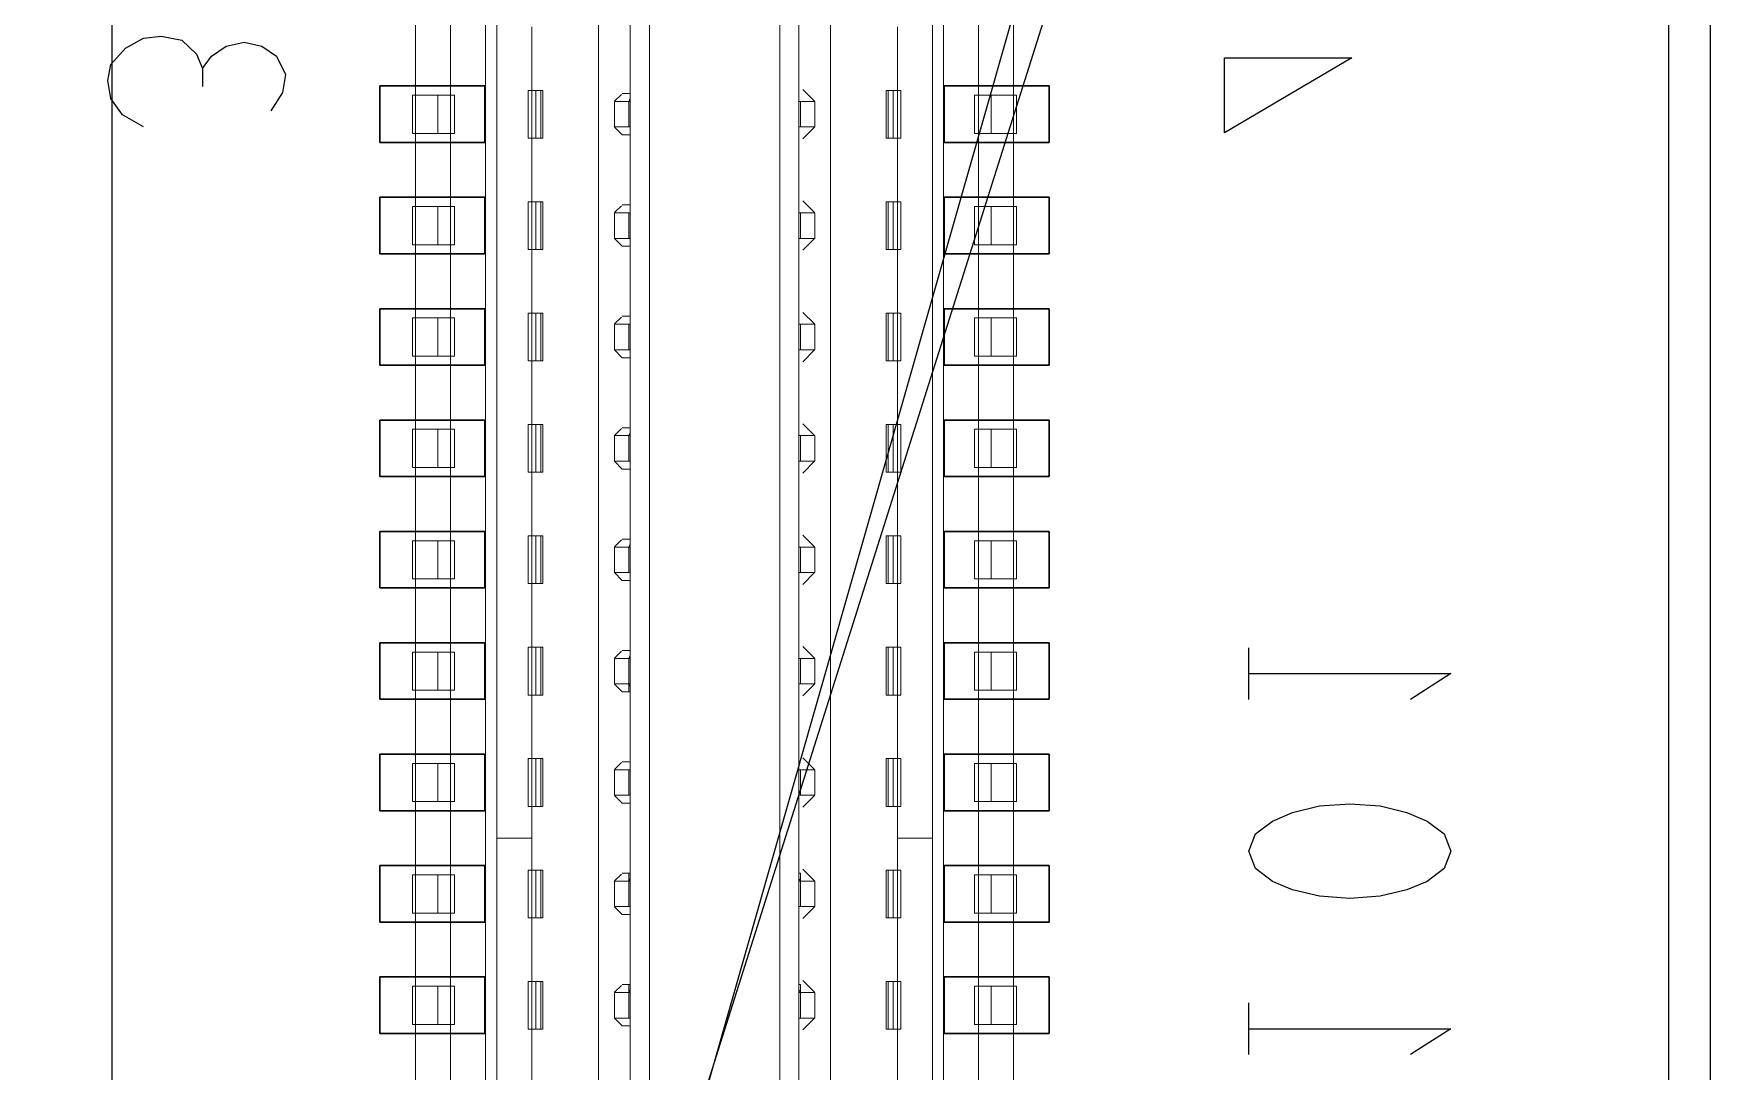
# Model space of a CAD drawing. Header units: millimetres. Extents: x 17 to 508, y 150 to 618.
# Drawn here: x 382.96 to 393.5, y 317.68 to 324.2 of the extents above; entities that cross this region are included whole.
import ezdxf

# ---------------------------------------------------------------- set-up
doc = ezdxf.new("R2010")
doc.units = ezdxf.units.MM
doc.linetypes.add('HIDDEN', pattern=[1.905, 1.27, -0.635])
for name, color, linetype in [('gbr-outline-dxf_layer1', 2, 'Continuous'), ('s_layer2', 7, 'Continuous'), ('susb-t_layer0', 3, 'Continuous'), ('中心线', 1, 'Continuous')]:
    doc.layers.add(name, color=color, linetype=linetype)
doc.layers.add('SPT', color=6, linetype='Continuous', lineweight=25)

msp = doc.modelspace()

# ---------------------------------------------------------------- linework, layer by layer
at = {"color": 7, "linetype": 'Continuous', "lineweight": 18}
for p, q in [((386.508, 325.151), (386.508, 310.332)), ((386.708, 310.327), (386.708, 325.155)), ((387.768, 325.155), (387.768, 310.327)), ((387.968, 310.332), (387.968, 325.151)), ((387.648, 310.491), (387.648, 324.991)), ((387.768, 319.411), (387.768, 324.991)), ((386.708, 319.411), (386.708, 324.855)), ((386.828, 324.855), (386.828, 310.691)), ((385.358, 324.721), (385.358, 310.761)), ((385.578, 310.761), (385.578, 324.721)), ((385.798, 324.721), (385.798, 310.761)), ((385.868, 319.141), (385.868, 324.721)), ((388.608, 324.721), (388.608, 319.141)), ((388.678, 324.721), (388.678, 310.761)), ((388.898, 324.721), (388.898, 310.761)), ((389.118, 310.761), (389.118, 324.721)), ((386.088, 323.841), (386.088, 324.241)), ((388.388, 323.841), (388.388, 324.241)), ((385.358, 323.811), (385.338, 323.811)), ((385.338, 323.571), (385.338, 323.811)), ((386.065, 323.841), (386.065, 323.541)), ((386.065, 323.841), (386.145, 323.841)), ((386.145, 323.841), (386.145, 323.541)), ((386.158, 323.541), (386.158, 323.841)), ((386.609, 323.773), (386.652, 323.816)), ((386.708, 323.791), (386.698, 323.771)), ((386.708, 323.821), (386.708, 323.791)), ((387.793, 323.846), (387.866, 323.773)), ((388.318, 323.541), (388.318, 323.841)), ((388.41, 323.841), (388.331, 323.841)), ((388.331, 323.841), (388.331, 323.541)), ((388.41, 323.541), (388.41, 323.841)), ((389.118, 323.811), (389.138, 323.811)), ((389.138, 323.811), (389.138, 323.571)), ((386.608, 323.611), (386.608, 323.771)), ((386.708, 323.771), (386.608, 323.771)), ((387.868, 323.771), (387.768, 323.771)), ((387.868, 323.771), (387.868, 323.611)), ((385.338, 323.571), (385.358, 323.571)), ((386.608, 323.611), (386.708, 323.611)), ((386.658, 323.561), (386.609, 323.61)), ((387.768, 323.611), (387.868, 323.611)), ((387.866, 323.61), (387.793, 323.536)), ((389.138, 323.571), (389.118, 323.571)), ((386.065, 323.541), (386.145, 323.541)), ((386.088, 323.141), (386.088, 323.541)), ((388.41, 323.541), (388.331, 323.541)), ((388.388, 323.141), (388.388, 323.541)), ((388.388, 323.541), (388.388, 323.141)), ((387.793, 323.146), (387.866, 323.073)), ((385.358, 323.111), (385.338, 323.111)), ((385.338, 322.871), (385.338, 323.111)), ((386.065, 323.141), (386.065, 322.841)), ((386.065, 323.141), (386.145, 323.141)), ((386.145, 323.141), (386.145, 322.841)), ((386.158, 322.841), (386.158, 323.141)), ((386.608, 322.911), (386.608, 323.071)), ((386.608, 323.071), (386.708, 323.071)), ((386.609, 323.073), (386.652, 323.116)), ((387.768, 323.071), (387.868, 323.071)), ((387.868, 323.071), (387.868, 322.911)), ((388.318, 322.841), (388.318, 323.141)), ((388.41, 323.141), (388.331, 323.141)), ((388.331, 323.141), (388.331, 322.841)), ((388.41, 322.841), (388.41, 323.141)), ((389.118, 323.111), (389.138, 323.111)), ((389.138, 323.111), (389.138, 322.871)), ((385.338, 322.871), (385.358, 322.871)), ((386.065, 322.841), (386.145, 322.841)), ((386.088, 322.441), (386.088, 322.841)), ((386.608, 322.911), (386.708, 322.911)), ((386.658, 322.861), (386.609, 322.91)), ((387.768, 322.911), (387.868, 322.911)), ((387.866, 322.91), (387.793, 322.836)), ((388.41, 322.841), (388.331, 322.841)), ((388.388, 322.441), (388.388, 322.841)), ((389.138, 322.871), (389.118, 322.871)), ((385.358, 322.411), (385.338, 322.411)), ((385.338, 322.171), (385.338, 322.411)), ((386.065, 322.441), (386.065, 322.141)), ((386.065, 322.441), (386.145, 322.441)), ((386.145, 322.441), (386.145, 322.141)), ((386.158, 322.141), (386.158, 322.441)), ((386.609, 322.373), (386.652, 322.416)), ((387.793, 322.446), (387.866, 322.373)), ((388.318, 322.141), (388.318, 322.441)), ((388.41, 322.441), (388.331, 322.441)), ((388.331, 322.441), (388.331, 322.141)), ((388.41, 322.141), (388.41, 322.441)), ((389.118, 322.411), (389.138, 322.411)), ((389.138, 322.411), (389.138, 322.171)), ((386.608, 322.211), (386.608, 322.371)), ((386.608, 322.371), (386.708, 322.371)), ((387.768, 322.371), (387.868, 322.371)), ((387.868, 322.371), (387.868, 322.211)), ((386.608, 322.211), (386.708, 322.211)), ((386.658, 322.161), (386.609, 322.21)), ((387.768, 322.211), (387.868, 322.211)), ((387.866, 322.21), (387.793, 322.136)), ((385.338, 322.171), (385.358, 322.171)), ((386.065, 322.141), (386.145, 322.141)), ((386.088, 321.741), (386.088, 322.141)), ((388.41, 322.141), (388.331, 322.141)), ((388.388, 321.741), (388.388, 322.141)), ((389.138, 322.171), (389.118, 322.171)), ((385.358, 321.711), (385.338, 321.711)), ((385.338, 321.471), (385.338, 321.711)), ((386.065, 321.741), (386.065, 321.441)), ((386.065, 321.741), (386.145, 321.741)), ((386.145, 321.741), (386.145, 321.441)), ((386.158, 321.441), (386.158, 321.741)), ((386.608, 321.511), (386.608, 321.671)), ((386.708, 321.671), (386.608, 321.671)), ((386.609, 321.673), (386.652, 321.716)), ((386.708, 321.691), (386.698, 321.671)), ((386.708, 321.721), (386.708, 321.691)), ((387.868, 321.671), (387.768, 321.671)), ((387.793, 321.746), (387.866, 321.673)), ((387.868, 321.671), (387.868, 321.511)), ((388.318, 321.441), (388.318, 321.741)), ((388.41, 321.741), (388.331, 321.741)), ((388.331, 321.741), (388.331, 321.441)), ((388.41, 321.441), (388.41, 321.741)), ((389.118, 321.711), (389.138, 321.711)), ((389.138, 321.711), (389.138, 321.471)), ((385.338, 321.471), (385.358, 321.471)), ((386.608, 321.511), (386.708, 321.511)), ((386.658, 321.461), (386.609, 321.51)), ((387.768, 321.511), (387.868, 321.511)), ((387.866, 321.51), (387.793, 321.436)), ((389.138, 321.471), (389.118, 321.471)), ((386.065, 321.441), (386.145, 321.441)), ((386.088, 321.041), (386.088, 321.441)), ((388.41, 321.441), (388.331, 321.441)), ((388.388, 321.041), (388.388, 321.441)), ((388.388, 321.441), (388.388, 321.041)), ((386.065, 321.041), (386.065, 320.741)), ((386.065, 321.041), (386.145, 321.041)), ((386.145, 321.041), (386.145, 320.741)), ((386.158, 320.741), (386.158, 321.041)), ((387.793, 321.046), (387.866, 320.973)), ((388.318, 320.741), (388.318, 321.041)), ((388.41, 321.041), (388.331, 321.041)), ((388.331, 321.041), (388.331, 320.741)), ((388.41, 320.741), (388.41, 321.041)), ((385.358, 321.011), (385.338, 321.011)), ((385.338, 320.771), (385.338, 321.011)), ((386.608, 320.811), (386.608, 320.971)), ((386.608, 320.971), (386.708, 320.971)), ((386.609, 320.973), (386.652, 321.016)), ((386.708, 320.991), (386.698, 320.971)), ((386.708, 321.021), (386.708, 320.991)), ((387.768, 320.971), (387.868, 320.971)), ((387.868, 320.971), (387.868, 320.811)), ((389.118, 321.011), (389.138, 321.011)), ((389.138, 321.011), (389.138, 320.771)), ((385.338, 320.771), (385.358, 320.771)), ((386.065, 320.741), (386.145, 320.741)), ((386.088, 320.341), (386.088, 320.741)), ((386.608, 320.811), (386.708, 320.811)), ((386.658, 320.761), (386.609, 320.81)), ((387.768, 320.811), (387.868, 320.811)), ((387.866, 320.81), (387.793, 320.736)), ((388.41, 320.741), (388.331, 320.741)), ((388.388, 320.341), (388.388, 320.741)), ((389.138, 320.771), (389.118, 320.771)), ((385.358, 320.311), (385.338, 320.311)), ((385.338, 320.071), (385.338, 320.311)), ((386.065, 320.341), (386.065, 320.041)), ((386.065, 320.341), (386.145, 320.341)), ((386.145, 320.341), (386.145, 320.041)), ((386.158, 320.041), (386.158, 320.341)), ((386.609, 320.273), (386.652, 320.316)), ((386.708, 320.321), (386.708, 320.291)), ((387.793, 320.346), (387.866, 320.273)), ((388.318, 320.041), (388.318, 320.341)), ((388.41, 320.341), (388.331, 320.341)), ((388.331, 320.341), (388.331, 320.041)), ((388.41, 320.041), (388.41, 320.341)), ((389.118, 320.311), (389.138, 320.311)), ((389.138, 320.311), (389.138, 320.071)), ((386.608, 320.111), (386.608, 320.271)), ((386.608, 320.271), (386.708, 320.271)), ((386.708, 320.291), (386.698, 320.271)), ((387.768, 320.271), (387.868, 320.271)), ((387.868, 320.271), (387.868, 320.111)), ((386.608, 320.111), (386.708, 320.111)), ((386.658, 320.061), (386.609, 320.11)), ((386.698, 320.061), (386.698, 320.111)), ((386.698, 320.111), (386.708, 320.091)), ((386.708, 320.091), (386.708, 320.061)), ((387.768, 320.111), (387.868, 320.111)), ((387.866, 320.11), (387.793, 320.036)), ((385.338, 320.071), (385.358, 320.071)), ((386.065, 320.041), (386.145, 320.041)), ((386.088, 319.641), (386.088, 320.041)), ((386.708, 320.061), (386.698, 320.061)), ((388.41, 320.041), (388.331, 320.041)), ((388.388, 319.641), (388.388, 320.041)), ((388.388, 320.041), (388.388, 319.641)), ((389.138, 320.071), (389.118, 320.071)), ((385.358, 319.611), (385.338, 319.611)), ((385.338, 319.371), (385.338, 319.611)), ((386.065, 319.641), (386.065, 319.341)), ((386.065, 319.641), (386.145, 319.641)), ((386.145, 319.641), (386.145, 319.341)), ((386.158, 319.341), (386.158, 319.641)), ((386.608, 319.411), (386.608, 319.571)), ((386.608, 319.571), (386.708, 319.571)), ((386.609, 319.573), (386.652, 319.616)), ((387.768, 319.571), (387.868, 319.571)), ((387.793, 319.646), (387.866, 319.573)), ((387.868, 319.571), (387.868, 319.411)), ((388.318, 319.341), (388.318, 319.641)), ((388.41, 319.641), (388.331, 319.641)), ((388.331, 319.641), (388.331, 319.341)), ((388.41, 319.341), (388.41, 319.641)), ((389.118, 319.611), (389.138, 319.611)), ((389.138, 319.611), (389.138, 319.371)), ((385.338, 319.371), (385.358, 319.371)), ((386.608, 319.411), (386.708, 319.411)), ((386.658, 319.361), (386.609, 319.41)), ((386.708, 319.402), (386.708, 319.411)), ((386.708, 318.88), (386.708, 319.402)), ((387.768, 319.411), (387.868, 319.411)), ((387.768, 319.402), (387.768, 319.411)), ((387.768, 318.88), (387.768, 319.402)), ((387.866, 319.41), (387.793, 319.336)), ((389.138, 319.371), (389.118, 319.371)), ((386.065, 319.341), (386.145, 319.341)), ((386.088, 319.141), (386.088, 319.341)), ((388.41, 319.341), (388.331, 319.341)), ((388.388, 319.141), (388.388, 319.341)), ((388.388, 319.341), (388.388, 318.941)), ((385.868, 319.141), (386.088, 319.141)), ((385.868, 310.761), (385.868, 319.141)), ((386.088, 318.941), (386.088, 319.141)), ((388.388, 319.141), (388.608, 319.141)), ((388.388, 318.941), (388.388, 319.141)), ((388.608, 310.761), (388.608, 319.141)), ((386.065, 318.941), (386.065, 318.641)), ((386.145, 318.941), (386.065, 318.941)), ((386.114, 318.941), (386.088, 318.941)), ((386.145, 318.641), (386.145, 318.941)), ((386.158, 318.941), (386.158, 318.641)), ((387.793, 318.946), (387.866, 318.873)), ((388.318, 318.941), (388.318, 318.641)), ((388.41, 318.941), (388.331, 318.941)), ((388.331, 318.941), (388.331, 318.641)), ((388.361, 318.941), (388.388, 318.941)), ((388.41, 318.941), (388.41, 318.641)), ((385.338, 318.911), (385.358, 318.911)), ((385.338, 318.671), (385.338, 318.911)), ((386.608, 318.711), (386.608, 318.871)), ((386.608, 318.871), (386.708, 318.871)), ((386.609, 318.873), (386.652, 318.916)), ((386.698, 318.921), (386.698, 318.871)), ((386.708, 318.921), (386.698, 318.921)), ((386.698, 318.871), (386.708, 318.891)), ((386.708, 318.891), (386.708, 318.921)), ((386.708, 318.871), (386.708, 318.88)), ((386.708, 318.711), (386.708, 318.871)), ((387.768, 318.921), (387.778, 318.921)), ((387.768, 318.891), (387.768, 318.921)), ((387.778, 318.871), (387.768, 318.891)), ((387.768, 318.871), (387.768, 318.88)), ((387.768, 318.871), (387.868, 318.871)), ((387.768, 318.711), (387.768, 318.871)), ((387.778, 318.921), (387.778, 318.871)), ((387.868, 318.871), (387.868, 318.711)), ((389.138, 318.911), (389.118, 318.911)), ((389.138, 318.911), (389.138, 318.671)), ((385.358, 318.671), (385.338, 318.671)), ((386.065, 318.641), (386.145, 318.641)), ((386.088, 318.241), (386.088, 318.641)), ((386.608, 318.711), (386.708, 318.711)), ((386.658, 318.661), (386.609, 318.71)), ((386.708, 318.702), (386.708, 318.711)), ((386.708, 318.18), (386.708, 318.702)), ((387.768, 318.711), (387.868, 318.711)), ((387.768, 318.702), (387.768, 318.711)), ((387.768, 318.18), (387.768, 318.702)), ((387.866, 318.71), (387.793, 318.636)), ((388.41, 318.641), (388.331, 318.641)), ((388.388, 318.241), (388.388, 318.641)), ((389.118, 318.671), (389.138, 318.671)), ((385.338, 318.211), (385.358, 318.211)), ((385.338, 318.211), (385.338, 317.971)), ((386.065, 318.241), (386.065, 317.941)), ((386.145, 318.241), (386.065, 318.241)), ((386.114, 318.241), (386.088, 318.241)), ((386.145, 317.941), (386.145, 318.241)), ((386.158, 318.241), (386.158, 317.941)), ((386.609, 318.173), (386.652, 318.216)), ((386.698, 318.221), (386.698, 318.171)), ((386.708, 318.221), (386.698, 318.221)), ((386.698, 318.171), (386.708, 318.191)), ((386.708, 318.191), (386.708, 318.221)), ((387.768, 318.221), (387.778, 318.221)), ((387.768, 318.191), (387.768, 318.221)), ((387.778, 318.171), (387.768, 318.191)), ((387.778, 318.221), (387.778, 318.171)), ((387.793, 318.246), (387.866, 318.173)), ((388.318, 318.241), (388.318, 317.941)), ((388.331, 318.241), (388.331, 317.941)), ((388.41, 318.241), (388.331, 318.241)), ((388.361, 318.241), (388.388, 318.241)), ((388.41, 318.241), (388.41, 317.941)), ((389.118, 318.211), (389.138, 318.211)), ((389.138, 318.211), (389.138, 317.971)), ((386.608, 318.011), (386.608, 318.171)), ((386.608, 318.171), (386.708, 318.171)), ((386.708, 318.171), (386.708, 318.18)), ((386.708, 318.011), (386.708, 318.171)), ((387.768, 318.171), (387.768, 318.18)), ((387.768, 318.171), (387.868, 318.171)), ((387.768, 318.011), (387.768, 318.171)), ((387.868, 318.171), (387.868, 318.011)), ((386.608, 318.011), (386.708, 318.011)), ((386.658, 317.961), (386.609, 318.01)), ((386.708, 318.002), (386.708, 318.011)), ((386.708, 317.48), (386.708, 318.002)), ((387.768, 318.011), (387.868, 318.011)), ((387.768, 318.002), (387.768, 318.011)), ((387.768, 317.48), (387.768, 318.002)), ((387.866, 318.01), (387.793, 317.936)), ((385.358, 317.971), (385.338, 317.971)), ((386.065, 317.941), (386.145, 317.941)), ((386.088, 317.541), (386.088, 317.941)), ((388.41, 317.941), (388.331, 317.941)), ((388.388, 317.541), (388.388, 317.941)), ((389.118, 317.971), (389.138, 317.971))]:
    msp.add_line(p, q, dxfattribs=at)
at = {"color": 7, "linetype": 'HIDDEN', "lineweight": 18}
for p, q in [((385.358, 323.811), (385.603, 323.811)), ((385.498, 323.811), (385.498, 323.571)), ((385.603, 323.811), (385.603, 323.571)), ((386.088, 323.541), (386.088, 323.841)), ((386.114, 323.541), (386.114, 323.841)), ((386.708, 323.821), (386.708, 323.771)), ((386.708, 323.561), (386.708, 323.821)), ((387.768, 323.821), (387.768, 323.771)), ((387.768, 323.561), (387.768, 323.821)), ((388.361, 323.541), (388.361, 323.841)), ((388.388, 323.841), (388.388, 323.541)), ((388.872, 323.811), (389.118, 323.811)), ((388.872, 323.571), (388.872, 323.811)), ((388.978, 323.571), (388.978, 323.811)), ((389.138, 323.811), (389.138, 323.571)), ((386.698, 323.611), (386.698, 323.771)), ((386.708, 323.771), (386.708, 323.611)), ((387.768, 323.771), (387.768, 323.611)), ((387.778, 323.611), (387.778, 323.771)), ((385.603, 323.571), (385.358, 323.571)), ((386.708, 323.611), (386.708, 323.561)), ((387.768, 323.611), (387.768, 323.561)), ((389.118, 323.571), (388.872, 323.571)), ((385.358, 323.111), (385.603, 323.111)), ((385.498, 323.111), (385.498, 322.871)), ((385.603, 323.111), (385.603, 322.871)), ((386.088, 322.841), (386.088, 323.141)), ((386.114, 322.841), (386.114, 323.141)), ((386.698, 322.911), (386.698, 323.071)), ((386.708, 323.121), (386.708, 323.071)), ((386.708, 322.861), (386.708, 323.121)), ((386.708, 323.071), (386.708, 322.911)), ((387.768, 323.121), (387.768, 323.071)), ((387.768, 322.861), (387.768, 323.121)), ((387.768, 323.071), (387.768, 322.911)), ((387.778, 322.911), (387.778, 323.071)), ((388.361, 322.841), (388.361, 323.141)), ((388.388, 323.141), (388.388, 322.841)), ((388.872, 323.111), (389.118, 323.111)), ((388.872, 322.871), (388.872, 323.111)), ((388.978, 322.871), (388.978, 323.111)), ((389.138, 323.111), (389.138, 322.871)), ((385.603, 322.871), (385.358, 322.871)), ((386.708, 322.911), (386.708, 322.861)), ((387.768, 322.911), (387.768, 322.861)), ((389.118, 322.871), (388.872, 322.871)), ((385.358, 322.411), (385.603, 322.411)), ((385.498, 322.411), (385.498, 322.171)), ((385.603, 322.411), (385.603, 322.171)), ((386.088, 322.141), (386.088, 322.441)), ((386.114, 322.141), (386.114, 322.441)), ((386.708, 322.421), (386.708, 322.371)), ((386.708, 322.161), (386.708, 322.421)), ((387.768, 322.421), (387.768, 322.371)), ((387.768, 322.161), (387.768, 322.421)), ((388.361, 322.141), (388.361, 322.441)), ((388.388, 322.441), (388.388, 322.141)), ((388.872, 322.411), (389.118, 322.411)), ((388.872, 322.171), (388.872, 322.411)), ((388.978, 322.171), (388.978, 322.411)), ((389.138, 322.411), (389.138, 322.171)), ((386.698, 322.211), (386.698, 322.371)), ((386.708, 322.371), (386.708, 322.211)), ((387.768, 322.371), (387.768, 322.211)), ((387.778, 322.211), (387.778, 322.371)), ((386.698, 322.211), (386.613, 322.211)), ((386.708, 322.211), (386.708, 322.161)), ((387.768, 322.211), (387.768, 322.161)), ((385.603, 322.171), (385.358, 322.171)), ((389.118, 322.171), (388.872, 322.171)), ((385.358, 321.711), (385.603, 321.711)), ((385.498, 321.711), (385.498, 321.471)), ((385.603, 321.711), (385.603, 321.471)), ((386.088, 321.441), (386.088, 321.741)), ((386.114, 321.441), (386.114, 321.741)), ((386.608, 321.671), (386.698, 321.671)), ((386.698, 321.511), (386.698, 321.671)), ((386.708, 321.721), (386.708, 321.671)), ((386.708, 321.461), (386.708, 321.721)), ((386.708, 321.671), (386.708, 321.511)), ((387.768, 321.721), (387.768, 321.671)), ((387.768, 321.461), (387.768, 321.721)), ((387.768, 321.671), (387.768, 321.511)), ((387.778, 321.511), (387.778, 321.671)), ((388.361, 321.441), (388.361, 321.741)), ((388.388, 321.741), (388.388, 321.441)), ((388.872, 321.711), (389.118, 321.711)), ((388.872, 321.471), (388.872, 321.711)), ((388.978, 321.471), (388.978, 321.711)), ((389.138, 321.711), (389.138, 321.471)), ((385.603, 321.471), (385.358, 321.471)), ((386.708, 321.511), (386.708, 321.461)), ((387.768, 321.511), (387.768, 321.461)), ((389.118, 321.471), (388.872, 321.471)), ((386.088, 320.741), (386.088, 321.041)), ((386.114, 320.741), (386.114, 321.041)), ((388.361, 320.741), (388.361, 321.041)), ((388.388, 321.041), (388.388, 320.741)), ((385.358, 321.011), (385.603, 321.011)), ((385.498, 321.011), (385.498, 320.771)), ((385.603, 321.011), (385.603, 320.771)), ((386.698, 320.811), (386.698, 320.971)), ((386.708, 321.021), (386.708, 320.971)), ((386.708, 320.761), (386.708, 321.021)), ((386.708, 320.971), (386.708, 320.811)), ((387.768, 321.021), (387.768, 320.971)), ((387.768, 320.761), (387.768, 321.021)), ((387.768, 320.971), (387.768, 320.811)), ((387.778, 320.811), (387.778, 320.971)), ((388.872, 321.011), (389.118, 321.011)), ((388.872, 320.771), (388.872, 321.011)), ((388.978, 320.771), (388.978, 321.011)), ((389.138, 321.011), (389.138, 320.771)), ((385.603, 320.771), (385.358, 320.771)), ((386.708, 320.811), (386.708, 320.761)), ((387.768, 320.811), (387.768, 320.761)), ((389.118, 320.771), (388.872, 320.771)), ((385.358, 320.311), (385.603, 320.311)), ((385.498, 320.311), (385.498, 320.071)), ((385.603, 320.311), (385.603, 320.071)), ((386.088, 320.041), (386.088, 320.341)), ((386.114, 320.041), (386.114, 320.341)), ((386.708, 320.321), (386.708, 320.271)), ((386.708, 320.061), (386.708, 320.321)), ((387.768, 320.321), (387.768, 320.271)), ((387.768, 320.061), (387.768, 320.321)), ((388.361, 320.041), (388.361, 320.341)), ((388.388, 320.341), (388.388, 320.041)), ((388.872, 320.311), (389.118, 320.311)), ((388.872, 320.071), (388.872, 320.311)), ((388.978, 320.071), (388.978, 320.311)), ((389.138, 320.311), (389.138, 320.071)), ((386.698, 320.111), (386.698, 320.271)), ((386.708, 320.271), (386.708, 320.111)), ((387.768, 320.271), (387.768, 320.111)), ((387.778, 320.271), (387.778, 320.111)), ((386.708, 320.111), (386.708, 320.061)), ((387.768, 320.111), (387.768, 320.061)), ((385.603, 320.071), (385.358, 320.071)), ((389.118, 320.071), (388.872, 320.071)), ((385.358, 319.611), (385.603, 319.611)), ((385.498, 319.611), (385.498, 319.371)), ((385.603, 319.611), (385.603, 319.371)), ((386.088, 319.341), (386.088, 319.641)), ((386.114, 319.341), (386.114, 319.641)), ((386.698, 319.411), (386.698, 319.571)), ((386.708, 319.621), (386.708, 319.571)), ((386.708, 319.361), (386.708, 319.621)), ((386.708, 319.571), (386.708, 319.411)), ((387.768, 319.621), (387.768, 319.571)), ((387.768, 319.361), (387.768, 319.621)), ((387.768, 319.571), (387.768, 319.411)), ((387.867, 319.571), (387.778, 319.571)), ((387.778, 319.411), (387.778, 319.571)), ((388.361, 319.341), (388.361, 319.641)), ((388.388, 319.641), (388.388, 319.341)), ((388.872, 319.611), (389.118, 319.611)), ((388.872, 319.371), (388.872, 319.611)), ((388.978, 319.371), (388.978, 319.611)), ((389.138, 319.611), (389.138, 319.371)), ((385.603, 319.371), (385.358, 319.371)), ((386.708, 319.411), (386.708, 319.361)), ((387.768, 319.411), (387.768, 319.361)), ((389.118, 319.371), (388.872, 319.371)), ((386.088, 318.641), (386.088, 318.941)), ((386.114, 318.941), (386.114, 318.641)), ((388.361, 318.941), (388.361, 318.641)), ((388.388, 318.941), (388.388, 318.641)), ((385.338, 318.671), (385.338, 318.911)), ((385.358, 318.911), (385.603, 318.911)), ((385.498, 318.911), (385.358, 318.911)), ((385.603, 318.911), (385.498, 318.911)), ((385.498, 318.911), (385.498, 318.671)), ((385.603, 318.911), (385.603, 318.671)), ((386.698, 318.711), (386.698, 318.871)), ((386.708, 318.921), (386.708, 318.871)), ((386.708, 318.661), (386.708, 318.921)), ((386.708, 318.871), (386.708, 318.711)), ((387.768, 318.921), (387.768, 318.871)), ((387.768, 318.661), (387.768, 318.921)), ((387.768, 318.871), (387.768, 318.711)), ((387.778, 318.871), (387.778, 318.711)), ((388.872, 318.911), (388.978, 318.911)), ((388.872, 318.911), (389.118, 318.911)), ((388.872, 318.671), (388.872, 318.911)), ((388.978, 318.911), (389.118, 318.911)), ((388.978, 318.671), (388.978, 318.911)), ((385.338, 318.671), (385.498, 318.671)), ((385.603, 318.671), (385.358, 318.671)), ((385.498, 318.671), (385.603, 318.671)), ((386.114, 318.641), (386.088, 318.641)), ((386.708, 318.711), (386.708, 318.661)), ((387.768, 318.711), (387.768, 318.661)), ((388.361, 318.641), (388.388, 318.641)), ((389.118, 318.671), (388.872, 318.671)), ((388.872, 318.671), (388.978, 318.671)), ((389.138, 318.671), (388.978, 318.671)), ((385.338, 317.971), (385.338, 318.211)), ((385.358, 318.211), (385.603, 318.211)), ((385.498, 318.211), (385.358, 318.211)), ((385.603, 318.211), (385.498, 318.211)), ((385.498, 318.211), (385.498, 317.971)), ((385.603, 318.211), (385.603, 317.971)), ((386.088, 317.941), (386.088, 318.241)), ((386.114, 318.241), (386.114, 317.941)), ((386.708, 318.221), (386.708, 318.171)), ((386.708, 317.961), (386.708, 318.221)), ((387.768, 318.221), (387.768, 318.171)), ((387.768, 317.961), (387.768, 318.221)), ((388.361, 318.241), (388.361, 317.941)), ((388.388, 318.241), (388.388, 317.941)), ((388.872, 318.211), (388.978, 318.211)), ((388.872, 318.211), (389.118, 318.211)), ((388.872, 317.971), (388.872, 318.211)), ((388.978, 318.211), (389.118, 318.211)), ((388.978, 317.971), (388.978, 318.211)), ((386.698, 318.011), (386.698, 318.171)), ((386.708, 318.171), (386.708, 318.011)), ((387.768, 318.171), (387.768, 318.011)), ((387.778, 318.171), (387.778, 318.011)), ((386.708, 318.011), (386.708, 317.961)), ((387.768, 318.011), (387.768, 317.961)), ((385.338, 317.971), (385.498, 317.971)), ((385.603, 317.971), (385.358, 317.971)), ((385.498, 317.971), (385.603, 317.971)), ((386.114, 317.941), (386.088, 317.941)), ((388.361, 317.941), (388.388, 317.941)), ((389.118, 317.971), (388.872, 317.971)), ((388.872, 317.971), (388.978, 317.971)), ((389.138, 317.971), (388.978, 317.971))]:
    msp.add_line(p, q, dxfattribs=at)
at = {"color": 7, "linetype": 'Continuous', "lineweight": 18}
for points, knots in [([(386.145, 323.841), (386.148, 323.841), (386.156, 323.841), (386.157, 323.841), (386.158, 323.841)], [0, 0, 0, 0, 0.500041, 1, 1, 1, 1]), ([(388.331, 323.841), (388.327, 323.841), (388.319, 323.841), (388.318, 323.841), (388.318, 323.841)], [0, 0, 0, 0, 0.500131, 1, 1, 1, 1]), ([(386.145, 323.541), (386.148, 323.541), (386.156, 323.541), (386.157, 323.541), (386.158, 323.541)], [0, 0, 0, 0, 0.500041, 1, 1, 1, 1]), ([(388.331, 323.541), (388.327, 323.541), (388.319, 323.541), (388.318, 323.541), (388.318, 323.541)], [0, 0, 0, 0, 0.500131, 1, 1, 1, 1]), ([(386.145, 323.141), (386.148, 323.141), (386.156, 323.141), (386.157, 323.141), (386.158, 323.141)], [0, 0, 0, 0, 0.500041, 1, 1, 1, 1]), ([(388.331, 323.141), (388.327, 323.141), (388.319, 323.141), (388.318, 323.141), (388.318, 323.141)], [0, 0, 0, 0, 0.500131, 1, 1, 1, 1]), ([(386.145, 322.841), (386.148, 322.841), (386.156, 322.841), (386.157, 322.841), (386.158, 322.841)], [0, 0, 0, 0, 0.500041, 1, 1, 1, 1]), ([(388.331, 322.841), (388.327, 322.841), (388.319, 322.841), (388.318, 322.841), (388.318, 322.841)], [0, 0, 0, 0, 0.500131, 1, 1, 1, 1]), ([(386.145, 322.441), (386.148, 322.441), (386.156, 322.441), (386.157, 322.441), (386.158, 322.441)], [0, 0, 0, 0, 0.500041, 1, 1, 1, 1]), ([(388.331, 322.441), (388.327, 322.441), (388.319, 322.441), (388.318, 322.441), (388.318, 322.441)], [0, 0, 0, 0, 0.500131, 1, 1, 1, 1]), ([(386.145, 322.141), (386.148, 322.141), (386.156, 322.141), (386.157, 322.141), (386.158, 322.141)], [0, 0, 0, 0, 0.500041, 1, 1, 1, 1]), ([(388.331, 322.141), (388.327, 322.141), (388.319, 322.141), (388.318, 322.141), (388.318, 322.141)], [0, 0, 0, 0, 0.500131, 1, 1, 1, 1]), ([(386.145, 321.741), (386.148, 321.741), (386.156, 321.741), (386.157, 321.741), (386.158, 321.741)], [0, 0, 0, 0, 0.500041, 1, 1, 1, 1]), ([(388.331, 321.741), (388.327, 321.741), (388.319, 321.741), (388.318, 321.741), (388.318, 321.741)], [0, 0, 0, 0, 0.500131, 1, 1, 1, 1]), ([(386.145, 321.441), (386.148, 321.441), (386.156, 321.441), (386.157, 321.441), (386.158, 321.441)], [0, 0, 0, 0, 0.500041, 1, 1, 1, 1]), ([(388.331, 321.441), (388.327, 321.441), (388.319, 321.441), (388.318, 321.441), (388.318, 321.441)], [0, 0, 0, 0, 0.500131, 1, 1, 1, 1]), ([(386.145, 321.041), (386.148, 321.041), (386.156, 321.041), (386.157, 321.041), (386.158, 321.041)], [0, 0, 0, 0, 0.500041, 1, 1, 1, 1]), ([(388.331, 321.041), (388.327, 321.041), (388.319, 321.041), (388.318, 321.041), (388.318, 321.041)], [0, 0, 0, 0, 0.500131, 1, 1, 1, 1]), ([(386.145, 320.741), (386.148, 320.741), (386.156, 320.741), (386.157, 320.741), (386.158, 320.741)], [0, 0, 0, 0, 0.500041, 1, 1, 1, 1]), ([(388.331, 320.741), (388.327, 320.741), (388.319, 320.741), (388.318, 320.741), (388.318, 320.741)], [0, 0, 0, 0, 0.500131, 1, 1, 1, 1]), ([(386.145, 320.341), (386.148, 320.341), (386.156, 320.341), (386.157, 320.341), (386.158, 320.341)], [0, 0, 0, 0, 0.500041, 1, 1, 1, 1]), ([(388.331, 320.341), (388.327, 320.341), (388.319, 320.341), (388.318, 320.341), (388.318, 320.341)], [0, 0, 0, 0, 0.500131, 1, 1, 1, 1]), ([(386.145, 320.041), (386.148, 320.041), (386.156, 320.041), (386.157, 320.041), (386.158, 320.041)], [0, 0, 0, 0, 0.500041, 1, 1, 1, 1]), ([(388.331, 320.041), (388.327, 320.041), (388.319, 320.041), (388.318, 320.041), (388.318, 320.041)], [0, 0, 0, 0, 0.500131, 1, 1, 1, 1]), ([(386.145, 319.641), (386.148, 319.641), (386.156, 319.641), (386.157, 319.641), (386.158, 319.641)], [0, 0, 0, 0, 0.500041, 1, 1, 1, 1]), ([(388.331, 319.641), (388.327, 319.641), (388.319, 319.641), (388.318, 319.641), (388.318, 319.641)], [0, 0, 0, 0, 0.500131, 1, 1, 1, 1]), ([(386.145, 319.341), (386.148, 319.341), (386.156, 319.341), (386.157, 319.341), (386.158, 319.341)], [0, 0, 0, 0, 0.500041, 1, 1, 1, 1]), ([(388.331, 319.341), (388.327, 319.341), (388.319, 319.341), (388.318, 319.341), (388.318, 319.341)], [0, 0, 0, 0, 0.500131, 1, 1, 1, 1]), ([(386.088, 318.941), (386.087, 318.941), (386.085, 318.941), (386.072, 318.941), (386.065, 318.941)], [0, 0, 0, 0, 0.4999814, 1, 1, 1, 1]), ([(386.158, 318.941), (386.157, 318.941), (386.156, 318.941), (386.146, 318.941), (386.132, 318.941), (386.12, 318.941), (386.114, 318.941)], [0, 0, 0, 0, 0.249992, 0.500008, 0.750014, 1, 1, 1, 1]), ([(386.145, 318.941), (386.148, 318.941), (386.156, 318.941), (386.157, 318.941), (386.158, 318.941)], [0, 0, 0, 0, 0.500041, 1, 1, 1, 1]), ([(388.318, 318.941), (388.318, 318.941), (388.32, 318.941), (388.329, 318.941), (388.343, 318.941), (388.355, 318.941), (388.361, 318.941)], [0, 0, 0, 0, 0.250003, 0.499908, 0.750034, 1, 1, 1, 1]), ([(388.331, 318.941), (388.327, 318.941), (388.319, 318.941), (388.318, 318.941), (388.318, 318.941)], [0, 0, 0, 0, 0.500131, 1, 1, 1, 1]), ([(388.41, 318.941), (388.404, 318.941), (388.391, 318.941), (388.389, 318.941), (388.388, 318.941)], [0, 0, 0, 0, 0.499994, 1, 1, 1, 1]), ([(386.145, 318.641), (386.148, 318.641), (386.156, 318.641), (386.157, 318.641), (386.158, 318.641)], [0, 0, 0, 0, 0.500041, 1, 1, 1, 1]), ([(388.331, 318.641), (388.327, 318.641), (388.319, 318.641), (388.318, 318.641), (388.318, 318.641)], [0, 0, 0, 0, 0.500131, 1, 1, 1, 1]), ([(386.088, 318.241), (386.087, 318.241), (386.085, 318.241), (386.072, 318.241), (386.065, 318.241)], [0, 0, 0, 0, 0.4999814, 1, 1, 1, 1]), ([(386.158, 318.241), (386.157, 318.241), (386.156, 318.241), (386.146, 318.241), (386.132, 318.241), (386.12, 318.241), (386.114, 318.241)], [0, 0, 0, 0, 0.249992, 0.500008, 0.750014, 1, 1, 1, 1]), ([(386.145, 318.241), (386.148, 318.241), (386.156, 318.241), (386.157, 318.241), (386.158, 318.241)], [0, 0, 0, 0, 0.500041, 1, 1, 1, 1]), ([(388.318, 318.241), (388.318, 318.241), (388.32, 318.241), (388.329, 318.241), (388.343, 318.241), (388.355, 318.241), (388.361, 318.241)], [0, 0, 0, 0, 0.250003, 0.499908, 0.750034, 1, 1, 1, 1]), ([(388.331, 318.241), (388.327, 318.241), (388.319, 318.241), (388.318, 318.241), (388.318, 318.241)], [0, 0, 0, 0, 0.500131, 1, 1, 1, 1]), ([(388.41, 318.241), (388.404, 318.241), (388.391, 318.241), (388.389, 318.241), (388.388, 318.241)], [0, 0, 0, 0, 0.499994, 1, 1, 1, 1]), ([(386.145, 317.941), (386.148, 317.941), (386.156, 317.941), (386.157, 317.941), (386.158, 317.941)], [0, 0, 0, 0, 0.500041, 1, 1, 1, 1]), ([(388.331, 317.941), (388.327, 317.941), (388.319, 317.941), (388.318, 317.941), (388.318, 317.941)], [0, 0, 0, 0, 0.500131, 1, 1, 1, 1])]:
    msp.add_open_spline(points, degree=3, knots=knots, dxfattribs=at)
at = {"color": 7, "linetype": 'HIDDEN', "lineweight": 18}
for points, knots in [([(386.708, 323.821), (386.7, 323.821), (386.686, 323.821), (386.67, 323.821), (386.66, 323.821), (386.657, 323.821), (386.66, 323.821), (386.67, 323.821), (386.686, 323.821), (386.7, 323.821), (386.708, 323.821)], [0, 0, 0, 0, 0.1250087, 0.2500195, 0.3750001, 0.4999865, 0.6250044, 0.749985, 0.8749691, 1, 1, 1, 1]), ([(386.708, 323.561), (386.7, 323.561), (386.686, 323.561), (386.67, 323.561), (386.66, 323.561), (386.657, 323.561), (386.66, 323.561), (386.67, 323.561), (386.686, 323.561), (386.7, 323.561), (386.708, 323.561)], [0, 0, 0, 0, 0.1250309, 0.250015, 0.3749956, 0.5000135, 0.6249999, 0.7499805, 0.8749913, 1, 1, 1, 1]), ([(386.708, 323.121), (386.7, 323.121), (386.686, 323.121), (386.67, 323.121), (386.66, 323.121), (386.657, 323.121), (386.66, 323.121), (386.67, 323.121), (386.686, 323.121), (386.7, 323.121), (386.708, 323.121)], [0, 0, 0, 0, 0.1250087, 0.2500195, 0.3750001, 0.4999865, 0.6250044, 0.749985, 0.8749691, 1, 1, 1, 1]), ([(386.708, 322.861), (386.7, 322.861), (386.686, 322.861), (386.67, 322.861), (386.66, 322.861), (386.657, 322.861), (386.66, 322.861), (386.67, 322.861), (386.686, 322.861), (386.7, 322.861), (386.708, 322.861)], [0, 0, 0, 0, 0.1250309, 0.250015, 0.3749956, 0.5000135, 0.6249999, 0.7499805, 0.8749913, 1, 1, 1, 1]), ([(386.708, 322.421), (386.7, 322.421), (386.686, 322.421), (386.67, 322.421), (386.66, 322.421), (386.657, 322.421), (386.66, 322.421), (386.67, 322.421), (386.686, 322.421), (386.7, 322.421), (386.708, 322.421)], [0, 0, 0, 0, 0.1250087, 0.2500195, 0.3750001, 0.4999865, 0.6250044, 0.749985, 0.8749691, 1, 1, 1, 1]), ([(386.708, 322.161), (386.7, 322.161), (386.686, 322.161), (386.67, 322.161), (386.66, 322.161), (386.657, 322.161), (386.66, 322.161), (386.67, 322.161), (386.686, 322.161), (386.7, 322.161), (386.708, 322.161)], [0, 0, 0, 0, 0.1250309, 0.250015, 0.3749956, 0.5000135, 0.6249999, 0.7499805, 0.8749913, 1, 1, 1, 1]), ([(386.708, 321.721), (386.7, 321.721), (386.686, 321.721), (386.67, 321.721), (386.66, 321.721), (386.657, 321.721), (386.66, 321.721), (386.67, 321.721), (386.686, 321.721), (386.7, 321.721), (386.708, 321.721)], [0, 0, 0, 0, 0.1250087, 0.2500195, 0.3750001, 0.4999865, 0.6250044, 0.749985, 0.8749691, 1, 1, 1, 1]), ([(386.708, 321.461), (386.7, 321.461), (386.686, 321.461), (386.67, 321.461), (386.66, 321.461), (386.657, 321.461), (386.66, 321.461), (386.67, 321.461), (386.686, 321.461), (386.7, 321.461), (386.708, 321.461)], [0, 0, 0, 0, 0.1250309, 0.250015, 0.3749956, 0.5000135, 0.6249999, 0.7499805, 0.8749913, 1, 1, 1, 1]), ([(386.708, 321.021), (386.7, 321.021), (386.686, 321.021), (386.67, 321.021), (386.66, 321.021), (386.657, 321.021), (386.66, 321.021), (386.67, 321.021), (386.686, 321.021), (386.7, 321.021), (386.708, 321.021)], [0, 0, 0, 0, 0.1250087, 0.2500195, 0.3750001, 0.4999865, 0.6250044, 0.749985, 0.8749691, 1, 1, 1, 1]), ([(386.708, 320.761), (386.7, 320.761), (386.686, 320.761), (386.67, 320.761), (386.66, 320.761), (386.657, 320.761), (386.66, 320.761), (386.67, 320.761), (386.686, 320.761), (386.7, 320.761), (386.708, 320.761)], [0, 0, 0, 0, 0.1250309, 0.250015, 0.3749956, 0.5000135, 0.6249999, 0.7499805, 0.8749913, 1, 1, 1, 1]), ([(386.708, 320.321), (386.7, 320.321), (386.686, 320.321), (386.67, 320.321), (386.66, 320.321), (386.657, 320.321), (386.66, 320.321), (386.67, 320.321), (386.686, 320.321), (386.7, 320.321), (386.708, 320.321)], [0, 0, 0, 0, 0.1250087, 0.2500195, 0.3750001, 0.4999865, 0.6250044, 0.749985, 0.8749691, 1, 1, 1, 1]), ([(386.708, 320.061), (386.7, 320.061), (386.686, 320.061), (386.67, 320.061), (386.66, 320.061), (386.657, 320.061), (386.66, 320.061), (386.67, 320.061), (386.686, 320.061), (386.7, 320.061), (386.708, 320.061)], [0, 0, 0, 0, 0.1250309, 0.250015, 0.3749956, 0.5000135, 0.6249999, 0.7499805, 0.8749913, 1, 1, 1, 1]), ([(386.708, 319.621), (386.7, 319.621), (386.686, 319.621), (386.67, 319.621), (386.66, 319.621), (386.657, 319.621), (386.66, 319.621), (386.67, 319.621), (386.686, 319.621), (386.7, 319.621), (386.708, 319.621)], [0, 0, 0, 0, 0.1250087, 0.2500195, 0.3750001, 0.4999865, 0.6250044, 0.749985, 0.8749691, 1, 1, 1, 1]), ([(386.708, 319.361), (386.7, 319.361), (386.686, 319.361), (386.67, 319.361), (386.66, 319.361), (386.657, 319.361), (386.66, 319.361), (386.67, 319.361), (386.686, 319.361), (386.7, 319.361), (386.708, 319.361)], [0, 0, 0, 0, 0.1250309, 0.250015, 0.3749956, 0.5000135, 0.6249999, 0.7499805, 0.8749913, 1, 1, 1, 1]), ([(386.708, 318.921), (386.7, 318.921), (386.686, 318.921), (386.67, 318.921), (386.66, 318.921), (386.657, 318.921), (386.66, 318.921), (386.67, 318.921), (386.686, 318.921), (386.7, 318.921), (386.708, 318.921)], [0, 0, 0, 0, 0.1250087, 0.2500195, 0.3750001, 0.4999865, 0.6250044, 0.749985, 0.8749691, 1, 1, 1, 1]), ([(386.065, 318.641), (386.072, 318.641), (386.085, 318.641), (386.087, 318.641), (386.088, 318.641)], [0, 0, 0, 0, 0.5000186, 1, 1, 1, 1]), ([(386.158, 318.641), (386.157, 318.641), (386.156, 318.641), (386.146, 318.641), (386.132, 318.641), (386.12, 318.641), (386.114, 318.641)], [0, 0, 0, 0, 0.249992, 0.500008, 0.750014, 1, 1, 1, 1]), ([(386.708, 318.661), (386.7, 318.661), (386.686, 318.661), (386.67, 318.661), (386.66, 318.661), (386.657, 318.661), (386.66, 318.661), (386.67, 318.661), (386.686, 318.661), (386.7, 318.661), (386.708, 318.661)], [0, 0, 0, 0, 0.1250309, 0.250015, 0.3749956, 0.5000135, 0.6249999, 0.7499805, 0.8749913, 1, 1, 1, 1]), ([(388.318, 318.641), (388.318, 318.641), (388.32, 318.641), (388.329, 318.641), (388.343, 318.641), (388.355, 318.641), (388.361, 318.641)], [0, 0, 0, 0, 0.250003, 0.499908, 0.750034, 1, 1, 1, 1]), ([(388.388, 318.641), (388.389, 318.641), (388.391, 318.641), (388.404, 318.641), (388.41, 318.641)], [0, 0, 0, 0, 0.500006, 1, 1, 1, 1]), ([(386.708, 318.221), (386.7, 318.221), (386.686, 318.221), (386.67, 318.221), (386.66, 318.221), (386.657, 318.221), (386.66, 318.221), (386.67, 318.221), (386.686, 318.221), (386.7, 318.221), (386.708, 318.221)], [0, 0, 0, 0, 0.1250087, 0.2500195, 0.3750001, 0.4999865, 0.6250044, 0.749985, 0.8749691, 1, 1, 1, 1]), ([(386.065, 317.941), (386.072, 317.941), (386.085, 317.941), (386.087, 317.941), (386.088, 317.941)], [0, 0, 0, 0, 0.5000186, 1, 1, 1, 1]), ([(386.158, 317.941), (386.157, 317.941), (386.156, 317.941), (386.146, 317.941), (386.132, 317.941), (386.12, 317.941), (386.114, 317.941)], [0, 0, 0, 0, 0.249992, 0.500008, 0.750014, 1, 1, 1, 1]), ([(386.708, 317.961), (386.7, 317.961), (386.686, 317.961), (386.67, 317.961), (386.66, 317.961), (386.657, 317.961), (386.66, 317.961), (386.67, 317.961), (386.686, 317.961), (386.7, 317.961), (386.708, 317.961)], [0, 0, 0, 0, 0.1250309, 0.250015, 0.3749956, 0.5000135, 0.6249999, 0.7499805, 0.8749913, 1, 1, 1, 1]), ([(388.318, 317.941), (388.318, 317.941), (388.32, 317.941), (388.329, 317.941), (388.343, 317.941), (388.355, 317.941), (388.361, 317.941)], [0, 0, 0, 0, 0.250003, 0.499908, 0.750034, 1, 1, 1, 1]), ([(388.388, 317.941), (388.389, 317.941), (388.391, 317.941), (388.404, 317.941), (388.41, 317.941)], [0, 0, 0, 0, 0.500006, 1, 1, 1, 1])]:
    msp.add_open_spline(points, degree=3, knots=knots, dxfattribs=at)
at = {"layer": 'gbr-outline-dxf_layer1', "color": 1, "linetype": 'Continuous'}
msp.add_lwpolyline([(198.543, 283.271), (339.142, 283.271, 0.198917), (340.557, 283.856), (362.061, 305.361, -0.198917), (363.475, 305.947), (383.208, 305.947), (392.502, 305.947, 0.414218), (393.501, 306.946), (393.501, 328.536, 0.414068), (392.502, 329.537), (363.475, 329.537, -0.198918), (362.061, 330.122), (340.55, 351.633, 0.19885), (339.137, 352.219), (198.618, 352.219, 0.198916)], format="xyb", dxfattribs=at)
at = {"layer": 's_layer2', "color": 2}
for p, q in [((390.446, 324.045), (391.247, 324.045)), ((391.247, 324.045), (390.446, 323.575)), ((390.446, 323.575), (390.446, 324.045)), ((390.599, 320.013), (390.599, 320.338)), ((390.599, 320.176), (391.869, 320.176)), ((391.869, 320.176), (391.615, 320.013)), ((390.599, 317.781), (390.599, 318.106)), ((390.599, 317.944), (391.869, 317.944)), ((391.869, 317.944), (391.615, 317.781))]:
    msp.add_line(p, q, dxfattribs=at)
for points in [[(383.646, 323.611), (383.515, 323.687), (383.441, 323.789), (383.422, 323.903), (383.441, 324.004), (383.534, 324.106), (383.646, 324.17), (383.757, 324.182), (383.888, 324.157), (383.981, 324.068), (384.018, 323.979), (384.018, 323.865)], [(384.018, 323.979), (384.074, 324.055), (384.167, 324.119), (384.279, 324.144), (384.391, 324.119), (384.484, 324.055), (384.54, 323.941), (384.521, 323.827), (384.447, 323.712)]]:
    msp.add_lwpolyline(points, dxfattribs=at)
for points in [[(385.133, 323.869), (385.793, 323.869), (385.793, 323.514), (385.133, 323.514)], [(388.682, 323.869), (389.343, 323.869), (389.343, 323.514), (388.682, 323.514)], [(385.133, 323.169), (385.793, 323.169), (385.793, 322.814), (385.133, 322.814)], [(388.682, 323.169), (389.343, 323.169), (389.343, 322.814), (388.682, 322.814)], [(385.133, 322.469), (385.793, 322.469), (385.793, 322.114), (385.133, 322.114)], [(388.682, 322.469), (389.343, 322.469), (389.343, 322.114), (388.682, 322.114)], [(385.133, 321.769), (385.793, 321.769), (385.793, 321.414), (385.133, 321.414)], [(388.682, 321.769), (389.343, 321.769), (389.343, 321.414), (388.682, 321.414)], [(385.133, 321.069), (385.793, 321.069), (385.793, 320.714), (385.133, 320.714)], [(388.682, 321.069), (389.343, 321.069), (389.343, 320.714), (388.682, 320.714)], [(385.133, 320.369), (385.793, 320.369), (385.793, 320.014), (385.133, 320.014)], [(388.682, 320.369), (389.343, 320.369), (389.343, 320.014), (388.682, 320.014)], [(385.133, 319.669), (385.793, 319.669), (385.793, 319.314), (385.133, 319.314)], [(388.682, 319.669), (389.343, 319.669), (389.343, 319.314), (388.682, 319.314)], [(391.234, 319.357), (391.424, 319.344), (391.593, 319.303), (391.72, 319.249), (391.826, 319.168), (391.869, 319.06), (391.826, 318.951), (391.72, 318.87), (391.593, 318.816), (391.424, 318.776), (391.234, 318.762), (391.043, 318.776), (390.874, 318.816), (390.747, 318.87), (390.641, 318.951), (390.599, 319.06), (390.641, 319.168), (390.747, 319.249), (390.874, 319.303), (391.043, 319.344)], [(385.133, 318.969), (385.793, 318.969), (385.793, 318.614), (385.133, 318.614)], [(388.682, 318.969), (389.343, 318.969), (389.343, 318.614), (388.682, 318.614)], [(385.133, 318.269), (385.793, 318.269), (385.793, 317.914), (385.133, 317.914)], [(388.682, 318.269), (389.343, 318.269), (389.343, 317.914), (388.682, 317.914)]]:
    msp.add_lwpolyline(points, close=True, dxfattribs=at)
at = {"layer": 'SPT', "color": 2, "linetype": 'Continuous'}
for points in [[(385.133, 323.514), (385.793, 323.514), (385.793, 323.869), (385.133, 323.869)], [(388.682, 323.514), (389.343, 323.514), (389.343, 323.869), (388.682, 323.869)], [(385.133, 322.814), (385.793, 322.814), (385.793, 323.169), (385.133, 323.169)], [(388.682, 322.814), (389.343, 322.814), (389.343, 323.169), (388.682, 323.169)], [(385.133, 322.114), (385.793, 322.114), (385.793, 322.469), (385.133, 322.469)], [(388.682, 322.114), (389.343, 322.114), (389.343, 322.469), (388.682, 322.469)], [(385.133, 321.414), (385.793, 321.414), (385.793, 321.769), (385.133, 321.769)], [(388.682, 321.414), (389.343, 321.414), (389.343, 321.769), (388.682, 321.769)], [(385.133, 320.714), (385.793, 320.714), (385.793, 321.069), (385.133, 321.069)], [(388.682, 320.714), (389.343, 320.714), (389.343, 321.069), (388.682, 321.069)], [(385.133, 320.014), (385.793, 320.014), (385.793, 320.369), (385.133, 320.369)], [(388.682, 320.014), (389.343, 320.014), (389.343, 320.369), (388.682, 320.369)], [(385.133, 319.314), (385.793, 319.314), (385.793, 319.669), (385.133, 319.669)], [(388.682, 319.314), (389.343, 319.314), (389.343, 319.669), (388.682, 319.669)], [(385.133, 318.614), (385.793, 318.614), (385.793, 318.969), (385.133, 318.969)], [(388.682, 318.614), (389.343, 318.614), (389.343, 318.969), (388.682, 318.969)], [(385.133, 317.914), (385.793, 317.914), (385.793, 318.269), (385.133, 318.269)], [(388.682, 317.914), (389.343, 317.914), (389.343, 318.269), (388.682, 318.269)]]:
    msp.add_lwpolyline(points, close=True, dxfattribs=at)
at = {"layer": 'susb-t_layer0', "color": 1, "linetype": 'Continuous'}
msp.add_lwpolyline([(384.448, 329.141), (392.237, 329.141, -0.414216), (393.238, 328.142), (393.238, 307.342, -0.414367), (392.237, 306.341), (384.448, 306.341, -0.414365), (383.449, 307.342), (383.449, 328.142, -0.414216)], format="xyb", close=True, dxfattribs=at)
at = {"layer": '中心线'}
for p, q in [((389.343, 324.392), (385.133, 311.091)), ((389.138, 324.391), (385.338, 311.091))]:
    msp.add_line(p, q, dxfattribs=at)

doc.saveas('drawing.dxf')
